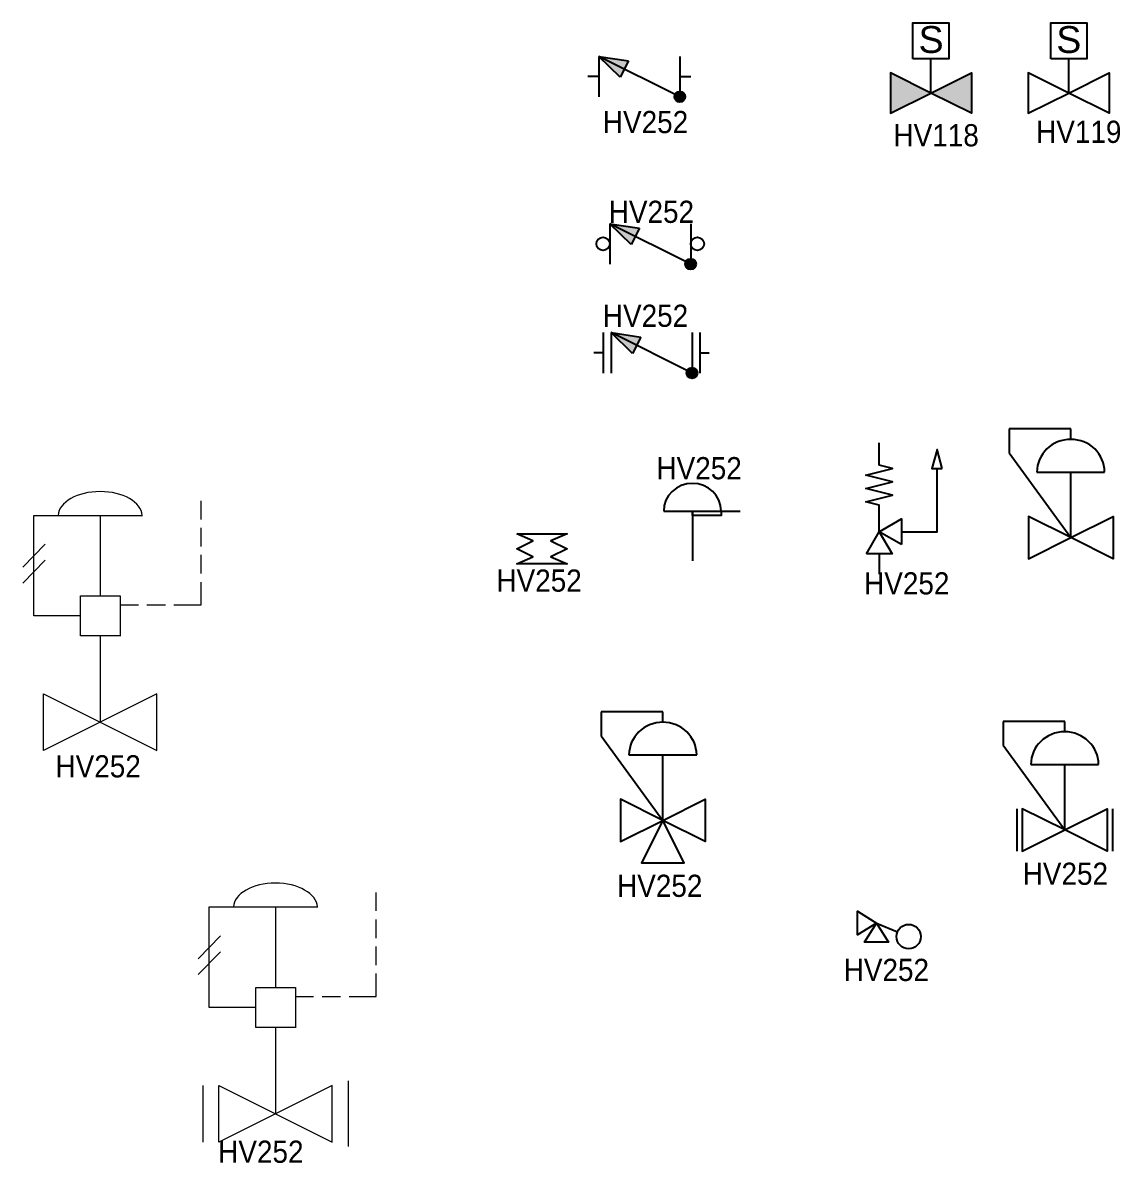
# Model space of a CAD drawing. Header units: millimetres. Extents: x -193 to 823, y -32 to 284.
# Drawn here: x 18.6 to 117.5, y -30 to 72.8 of the extents above; entities that cross this region are included whole.
import ezdxf
from ezdxf.enums import TextEntityAlignment as Align

# ---------------------------------------------------------------- set-up
doc = ezdxf.new("R2010")
doc.units = ezdxf.units.MM
doc.layers.add('-Testi', color=7, linetype='Continuous', lineweight=35)
doc.layers.add('PDF_Geometry', color=7, linetype='Continuous')
doc.layers.add('Tag', color=7, linetype='Continuous')
doc.styles.get("Standard").update_dxf_attribs({"font": 'arial.ttf'})

# ---------------------------------------------------------------- blocks, each defined once
blk = doc.blocks.new('Valve Selenoid Closed')
h = blk.add_hatch(color=256)
h.dxf.hatch_style = 1
h.paths.add_polyline_path([(-3.65, -1.82), (0, 0), (-3.65, 1.82)])
h.paths.add_polyline_path([(3.65, 1.82), (0, 0), (3.65, -1.82)])
blk.add_line((0, 0), (0, 3.1))
blk.add_lwpolyline([(-1.62, 3.1), (-1.62, 6.33), (1.62, 6.33), (1.62, 3.1)], close=True)
for points in [[(0, 0), (-3.65, 1.82), (-3.65, -1.82), (0, 0)], [(0, 0), (3.65, 1.82), (3.65, -1.82), (0, 0)]]:
    blk.add_lwpolyline(points)
at = {"layer": '-Testi', "insert": (0.01, 4.81), "char_height": 2.42, "width": 2.8313, "attachment_point": 5}
blk.add_mtext('S', dxfattribs=at)
at = {"flags": 1}
for tag, p, height in [('ACT_NO_NC', (0, 0), 2.5), ('SKID', (0, 0), 2.5), ('SEAL_MAT', (0, 0), 2.5), ('SIZE', (0, 0), 2.5), ('SUPPLIER', (0, 0), 2.5), ('Q(m3/h)', (0, 0), 2.5), ('CAP.(TANK L)', (0, 0), 2.5), ('UNIT', (0, 0), 2.5), ('PN_bar', (0, 0), 2.5), ('POWER_KW', (0, 0), 2.5), ('MODEL', (0, 0), 2.5), ('NOTES', (0, 0), 2.5), ('DATASHEET', (0, 0), 2.5), ('FLUID', (0, 0), 2.5), ('MATERIAL', (0, 0), 2.5), ('BRAND', (0, 0), 2.5), ('TYPE', (0, 0.23), 0.25), ('CONNECTIONTYPE', (-0.35, -1), 0.1), ('DESCRIPTION', (-0.33, -1.11), 0.0703)]:
    blk.add_attdef(tag, p, '', height=height, dxfattribs=at)
blk = doc.blocks.new('Valve Selenoid Open')
blk.add_line((0, 0), (0, 3.1))
blk.add_lwpolyline([(-1.62, 3.1), (-1.62, 6.33), (1.62, 6.33), (1.62, 3.1)], close=True)
for points in [[(0, 0), (-3.65, 1.82), (-3.65, -1.82), (0, 0)], [(0, 0), (3.65, 1.82), (3.65, -1.82), (0, 0)]]:
    blk.add_lwpolyline(points)
at = {"layer": '-Testi', "insert": (0.01, 4.81), "char_height": 2.42, "width": 2.8313, "attachment_point": 5}
blk.add_mtext('S', dxfattribs=at)
at = {"flags": 1}
for tag, p, height in [('ACT_NO_NC', (0, 0), 2.5), ('SKID', (0, 0), 2.5), ('SEAL_MAT', (0, 0), 2.5), ('SIZE', (0, 0), 2.5), ('SUPPLIER', (0, 0), 2.5), ('Q(m3/h)', (0, 0), 2.5), ('CAP.(TANK L)', (0, 0), 2.5), ('UNIT', (0, 0), 2.5), ('PN_bar', (0, 0), 2.5), ('POWER_KW', (0, 0), 2.5), ('MODEL', (0, 0), 2.5), ('NOTES', (0, 0), 2.5), ('DATASHEET', (0, 0), 2.5), ('FLUID', (0, 0), 2.5), ('MATERIAL', (0, 0), 2.5), ('BRAND', (0, 0), 2.5), ('TYPE', (0, 0), 0.25), ('CONNECTIONTYPE', (-0.57, -0.47), 0.1), ('DESCRIPTION', (-0.55, -0.59), 0.0703)]:
    blk.add_attdef(tag, p, '', height=height, dxfattribs=at)
blk = doc.blocks.new('Valve Check')
h = blk.add_hatch(color=256)
h.dxf.hatch_style = 1
h.paths.add_polyline_path([(-0.97, 1.42), (-3.65, 1.82), (-1.72, -0.07), (-0.97, 1.42)])
h = blk.add_hatch(color=256)
h.dxf.hatch_style = 1
h.paths.add_polyline_path([(3.65, -1.33, 0.284079), (3.21, -1.6), (3.65, -1.82), (3.65, -1.33, 0.284079)], flags=17)
h.paths.add_polyline_path([(3.65, -1.33), (3.65, -1.82), (3.21, -1.6, 0.116434), (3.16, -1.82, 1), (4.14, -1.82, 0.414214), (3.65, -1.33)])
for p, q in [((3.65, -1.82), (-3.65, 1.82)), ((-3.65, 1.82), (-3.65, -1.82)), ((-1.72, -0.07), (-3.65, 1.82)), ((-3.65, 1.82), (-0.97, 1.42)), ((-0.97, 1.42), (-1.72, -0.07)), ((3.65, 1.82), (3.65, -1.82)), ((3.65, 0), (4.65, 0))]:
    blk.add_line(p, q)
blk.add_circle((3.65, -1.82), 0.485)
at = {"layer": 'Tag'}
blk.add_line((-3.65, 0), (-4.65, 0), dxfattribs=at)
at = {"flags": 1}
for tag, p, height in [('TYPE', (0, 0), 0.1), ('CONNECTIONTYPE', (-0.24, -0.48), 0.1), ('DESCRIPTION', (-0.22, -0.59), 0.0703)]:
    blk.add_attdef(tag, p, '', height=height, dxfattribs=at)
blk = doc.blocks.new('PRV')
for p, q in [((-2.59, 0), (2.59, 0)), ((0, 0), (0, -4.49)), ((2.59, 0), (4.31, 0))]:
    blk.add_line(p, q)
blk.add_lwpolyline([(0, 0), (2.59, 0), (2.59, -0.4), (0, -0.4)], close=True)
blk.add_ellipse((0, 0), major_axis=(-2.59, 0), ratio=0.967342, start_param=3.141593, end_param=6.283185)
at = {"flags": 1}
for tag, p, height in [('CONNECTIONTYPE', (-1.11, 0.96), 0.1), ('DESCRIPTION', (-1.08, 0.85), 0.0703), ('TYPE', (0, 0), 0.25)]:
    blk.add_attdef(tag, p, '', height=height, dxfattribs=at)
blk = doc.blocks.new('PSV')
for p, q in [((0, 6.01), (0, 8.01)), ((0, 2.4), (0, 2.4)), ((0, -2), (0, -3.83))]:
    blk.add_line(p, q)
for points in [[(5.67, 5.71), (5.21, 7.41), (4.75, 5.71)], [(2, -1.16), (0, 0), (2, 1.16)], [(-1.16, -2), (0, 0), (1.16, -2)]]:
    blk.add_lwpolyline(points, close=True)
for points in [[(0, 0), (0, 2.4), (-1.2, 2.7), (1.2, 3.3), (-1.2, 3.9), (1.2, 4.51), (-1.2, 5.11), (1.2, 5.71), (0, 6.01)], [(2, 0), (5.21, 0), (5.21, 5.71)]]:
    blk.add_lwpolyline(points)
at = {"flags": 1}
for tag, p, height in [('CONNECTIONTYPE', (-2.12, -0.02), 0.1), ('TYPE', (0, 0), 0.2), ('DESCRIPTION', (-2.09, -0.13), 0.0703)]:
    blk.add_attdef(tag, p, '', height=height, dxfattribs=at)
blk = doc.blocks.new('Pressure regulator')
for p, q in [((0, 9.79), (-5.55, 9.79)), ((-5.55, 9.79), (-5.55, 7.64)), ((0, 8.86), (0, 9.79)), ((-5.55, 7.64), (0, 0)), ((-3.05, 5.9), (3.05, 5.9)), ((0, 0), (0, 5.9))]:
    blk.add_line(p, q)
for points in [[(0, 0), (-3.82, 1.91), (-3.82, -1.91), (0, 0)], [(0, 0), (3.82, 1.91), (3.82, -1.91), (0, 0)]]:
    blk.add_lwpolyline(points)
blk.add_ellipse((0, 5.9), major_axis=(-3.05, 0), ratio=0.967342, start_param=3.141593, end_param=6.283185)
at = {"flags": 1}
for tag, p, height in [('TYPE', (0, 0), 0.25), ('CONNECTIONTYPE', (1.25, 0.14), 0.1), ('DESCRIPTION', (1.27, 0.03), 0.0703)]:
    blk.add_attdef(tag, p, '', height=height, dxfattribs=at)
blk = doc.blocks.new('Expansion Joint')
blk.add_lwpolyline([(-2.2, 0), (2.32, 0), (0.87, -0.64), (2.32, -1.35), (0.87, -2.06), (2.32, -2.7), (-2.2, -2.7), (-0.76, -2.06), (-2.2, -1.35), (-0.76, -0.64)], close=True)
at = {"flags": 1}
for tag, p, height in [('TYPE', (-0.56, -1.4), 0.0761), ('CONNECTIONTYPE', (-0.09, -1.53), 0.1), ('DESCRIPTION', (0.02, -1.38), 0.0703)]:
    blk.add_attdef(tag, p, '', height=height, dxfattribs=at)
blk = doc.blocks.new('Valve Check threaded')
h = blk.add_hatch(color=256)
h.dxf.hatch_style = 1
h.paths.add_polyline_path([(-0.97, 1.42), (-3.65, 1.82), (-1.72, -0.07), (-0.97, 1.42)])
h = blk.add_hatch(color=256)
h.dxf.hatch_style = 1
h.paths.add_polyline_path([(3.65, -1.33, 0.284079), (3.21, -1.6), (3.65, -1.82), (3.65, -1.33, 0.284079)], flags=17)
h.paths.add_polyline_path([(3.65, -1.33), (3.65, -1.82), (3.21, -1.6, 0.116434), (3.16, -1.82, 1), (4.14, -1.82, 0.414214), (3.65, -1.33)])
for p, q in [((3.65, -1.82), (-3.65, 1.82)), ((-3.65, 1.82), (-3.65, -1.82)), ((-1.72, -0.07), (-3.65, 1.82)), ((-3.65, 1.82), (-0.97, 1.42)), ((-0.97, 1.42), (-1.72, -0.07)), ((3.65, 1.82), (3.65, -1.82))]:
    blk.add_line(p, q)
for centre, radius in [((-4.25, 0), 0.6), ((4.25, 0), 0.6), ((3.65, -1.82), 0.485)]:
    blk.add_circle(centre, radius)
at = {"flags": 1}
for tag, p, height in [('TYPE', (0, 0), 0.1), ('CONNECTIONTYPE', (-0.24, -0.48), 0.1), ('DESCRIPTION', (-0.22, -0.59), 0.0703)]:
    blk.add_attdef(tag, p, '', height=height, dxfattribs=at)
blk = doc.blocks.new('Pressure Regulator Flanged')
for p, q in [((0, 9.79), (-5.55, 9.79)), ((-5.55, 9.79), (-5.55, 7.64)), ((0, 8.86), (0, 9.79)), ((-5.55, 7.64), (0, 0)), ((-3.05, 5.9), (3.05, 5.9)), ((0, 0), (0, 5.9)), ((-4.32, 1.91), (-4.32, -1.91)), ((4.32, 1.91), (4.32, -1.91))]:
    blk.add_line(p, q)
for points in [[(0, 0), (-3.82, 1.91), (-3.82, -1.91), (0, 0)], [(0, 0), (3.82, 1.91), (3.82, -1.91), (0, 0)]]:
    blk.add_lwpolyline(points)
blk.add_ellipse((0, 5.9), major_axis=(-3.05, 0), ratio=0.967342, start_param=3.141593, end_param=6.283185)
at = {"flags": 1}
for tag, p, height in [('TYPE', (0, 0), 0.25), ('CONNECTIONTYPE', (1.25, 0.14), 0.1), ('DESCRIPTION', (1.27, 0.03), 0.0703)]:
    blk.add_attdef(tag, p, '', height=height, dxfattribs=at)
blk = doc.blocks.new('Valve Check Flanged')
h = blk.add_hatch(color=256)
h.dxf.hatch_style = 1
h.paths.add_polyline_path([(-0.97, 1.42), (-3.65, 1.82), (-1.72, -0.07), (-0.97, 1.42)])
h = blk.add_hatch(color=256)
h.dxf.hatch_style = 1
h.paths.add_polyline_path([(3.65, -1.33, 0.284079), (3.21, -1.6), (3.65, -1.82), (3.65, -1.33, 0.284079)], flags=17)
h.paths.add_polyline_path([(3.65, -1.33), (3.65, -1.82), (3.21, -1.6, 0.116434), (3.16, -1.82, 1), (4.14, -1.82, 0.414214), (3.65, -1.33)])
for p, q in [((-4.35, 1.82), (-4.35, -1.82)), ((3.65, -1.82), (-3.65, 1.82)), ((-3.65, 1.82), (-3.65, -1.82)), ((-1.72, -0.07), (-3.65, 1.82)), ((-3.65, 1.82), (-0.97, 1.42)), ((-0.97, 1.42), (-1.72, -0.07)), ((3.65, 1.82), (3.65, -1.82)), ((4.35, 1.82), (4.35, -1.82)), ((-4.35, 0), (-5.2, 0)), ((4.35, 0), (5.2, 0))]:
    blk.add_line(p, q)
blk.add_circle((3.65, -1.82), 0.485)
at = {"flags": 1}
for tag, p, height in [('TYPE', (0, 0), 0.1), ('CONNECTIONTYPE', (-0.24, -0.48), 0.1), ('DESCRIPTION', (-0.22, -0.59), 0.0703)]:
    blk.add_attdef(tag, p, '', height=height, dxfattribs=at)
blk = doc.blocks.new('Pressure Regulator Three Ways')
for p, q in [((0, 9.79), (-5.55, 9.79)), ((-5.55, 9.79), (-5.55, 7.64)), ((0, 8.86), (0, 9.79)), ((-5.55, 7.64), (0, 0)), ((-3.05, 5.9), (3.05, 5.9)), ((0, 0), (0, 5.9))]:
    blk.add_line(p, q)
for points in [[(0, 0), (-3.82, 1.91), (-3.82, -1.91), (0, 0)], [(0, 0), (3.82, 1.91), (3.82, -1.91), (0, 0)], [(0, 0), (-1.91, -3.82), (1.91, -3.82), (0, 0)]]:
    blk.add_lwpolyline(points)
blk.add_ellipse((0, 5.9), major_axis=(-3.05, 0), ratio=0.967342, start_param=3.141593, end_param=6.283185)
at = {"flags": 1}
for tag, p, height in [('TYPE', (0, 0), 0.25), ('CONNECTIONTYPE', (1.25, 0.14), 0.1), ('DESCRIPTION', (1.27, 0.03), 0.0703)]:
    blk.add_attdef(tag, p, '', height=height, dxfattribs=at)
blk = doc.blocks.new('Pneumatic Control Valve with Positioner Flanged')
at = {"layer": 'PDF_Geometry', "lineweight": 5}
for points in [[(9.09, 18.27), (9.09, 19.95)], [(-1.77, 9.57), (-5.97, 9.57), (-5.97, 18.63), (-3.82, 18.63), (3.82, 18.63)], [(0, 18.63), (0, 11.37)], [(9.09, 15.83), (9.09, 17.5)], [(-6.97, 13.97), (-4.95, 16.03)], [(-6.97, 12.53), (-4.95, 14.58)], [(9.09, 13.39), (9.09, 15.06)], [(6.65, 10.57), (9.09, 10.57), (9.09, 12.62)], [(1.8, 10.57), (3.44, 10.57)], [(4.21, 10.57), (5.88, 10.57)], [(0, 7.77), (0, 0)], [(1.8, 7.77), (1.8, 7.74)], [(-6.55, 2.54), (-6.55, -2.57)], [(6.55, 2.95), (6.55, -2.95)]]:
    blk.add_lwpolyline(points, dxfattribs=at)
for points in [[(1.8, 7.77), (-1.77, 7.77), (-1.77, 11.37), (1.8, 11.37)], [(5.11, 2.54), (-5.11, -2.57), (-5.11, 2.54), (5.11, -2.57)]]:
    blk.add_lwpolyline(points, close=True, dxfattribs=at)
blk.add_ellipse((0, 18.56), major_axis=(3.79, 0), ratio=0.586513, start_param=0.032425, end_param=3.109168, dxfattribs=at)
at = {"flags": 1}
for tag, p, height in [('ACT_NO_NC', (8.66, 2.34), 2.5), ('SUPPLIER', (8.66, 2.34), 2.5), ('SEAL_MAT', (8.66, 2.34), 2.5), ('SIZE', (8.66, 2.34), 2.5), ('SKID', (8.66, 2.34), 2.5), ('Q(m3/h)', (8.66, 2.34), 2.5), ('CAP.(TANK L)', (8.66, 2.34), 2.5), ('UNIT', (8.66, 2.34), 2.5), ('PN_bar', (8.66, 2.34), 2.5), ('DATASHEET', (8.66, 2.34), 2.5), ('NOTES', (8.66, 2.34), 2.5), ('MODEL', (8.66, 2.34), 2.5), ('POWER_KW', (8.66, 2.34), 2.5), ('BRAND', (8.66, 2.34), 2.5), ('MATERIAL', (8.66, 2.34), 2.5), ('FLUID', (8.66, 2.34), 2.5), ('TYPE', (0.78, -0.04), 0.25), ('CONNECTIONTYPE', (2.02, 0.11), 0.1), ('DESCRIPTION', (2.04, 0), 0.0703)]:
    blk.add_attdef(tag, p, '', height=height, dxfattribs=at)
blk = doc.blocks.new('Pneumatic Control Valve with Positioner')
at = {"layer": 'PDF_Geometry', "lineweight": 5}
for points in [[(9.09, 18.29), (9.09, 19.96)], [(-1.77, 9.59), (-5.97, 9.59), (-5.97, 18.64), (-3.82, 18.64), (3.82, 18.64)], [(0, 18.64), (0, 11.39)], [(9.09, 15.85), (9.09, 17.52)], [(-6.97, 13.99), (-4.95, 16.04)], [(-6.97, 12.54), (-4.95, 14.6)], [(9.09, 13.41), (9.09, 15.08)], [(6.65, 10.58), (9.09, 10.58), (9.09, 12.64)], [(1.8, 10.58), (3.44, 10.58)], [(4.21, 10.58), (5.88, 10.58)], [(0, 7.79), (0, 0.02)], [(1.8, 7.79), (1.8, 7.76)]]:
    blk.add_lwpolyline(points, dxfattribs=at)
for points in [[(1.8, 7.79), (-1.77, 7.79), (-1.77, 11.39), (1.8, 11.39)], [(5.11, 2.55), (-5.11, -2.55), (-5.11, 2.55), (5.11, -2.55)]]:
    blk.add_lwpolyline(points, close=True, dxfattribs=at)
blk.add_ellipse((0, 18.57), major_axis=(3.79, 0), ratio=0.586513, start_param=0.032425, end_param=3.109168, dxfattribs=at)
at = {"flags": 1}
for tag, p, height in [('ACT_NO_NC', (7.69, 0.62), 2.5), ('SUPPLIER', (7.69, 0.62), 2.5), ('SEAL_MAT', (7.69, 0.62), 2.5), ('SIZE', (7.69, 0.62), 2.5), ('SKID', (7.69, 0.62), 2.5), ('Q(m3/h)', (7.69, 0.62), 2.5), ('CAP.(TANK L)', (7.69, 0.62), 2.5), ('UNIT', (7.69, 0.62), 2.5), ('PN_bar', (7.69, 0.62), 2.5), ('DATASHEET', (7.69, 0.62), 2.5), ('NOTES', (7.69, 0.62), 2.5), ('MODEL', (7.69, 0.62), 2.5), ('POWER_KW', (7.69, 0.62), 2.5), ('BRAND', (7.69, 0.62), 2.5), ('MATERIAL', (7.69, 0.62), 2.5), ('FLUID', (7.69, 0.62), 2.5), ('TYPE', (0.78, -0.02), 0.25), ('CONNECTIONTYPE', (2.02, 0.12), 0.1), ('DESCRIPTION', (2.04, 0.01), 0.0703)]:
    blk.add_attdef(tag, p, '', height=height, dxfattribs=at)
blk = doc.blocks.new('Floating Switcher')
at = {"ltscale": 5}
blk.add_lwpolyline([(0, 0), (-1.71, -1.07), (-1.71, 1.07), (0, 0), (1.07, -1.71), (-1.07, -1.71), (0, 0), (1.88, -0.79)], dxfattribs=at)
blk.add_circle((2.9, -1.22), 1.1, dxfattribs=at)
at = {"flags": 1}
for tag, p, height in [('CONNECTIONTYPE', (-0.07, 0.05), 0.085), ('TYPE', (-0.07, 0.23), 0.085), ('DESCRIPTION', (-0.05, -0.05), 0.0598)]:
    blk.add_attdef(tag, p, '', height=height, dxfattribs=at)
blk = doc.blocks.new('Tag_block')
at = {"flags": 1}
for tag, p in [('ACT_NO_NC', (0, 0)), ('SKID', (0, 0)), ('SEAL_MAT', (0, 0)), ('SIZE', (0, 0)), ('SUPPLIER', (0, 0)), ('Q(m3/h)', (0, 0)), ('CAP.(TANK L)', (0, 0)), ('CONNECTIONTYPE', (0, 0)), ('UNIT', (0, 0)), ('PN_bar', (0, 0)), ('DESCRIPTION', (0, 0)), ('POWER_KW', (0, 0)), ('MODEL', (0, 0)), ('NOTES', (0, 0)), ('DATASHEET', (0, 0)), ('FLUID', (0, 0)), ('MATERIAL', (0, 0)), ('BRAND', (0, 0)), ('TYPE', (-11.4, -6.1))]:
    blk.add_attdef(tag, p, '', height=2.5, dxfattribs=at)
at = {"color": 0, "linetype": 'ByBlock', "lineweight": -2}
blk.add_attdef('#(TARGETOBJECT.TAG)', text='', height=2.5, dxfattribs=at).set_placement((0, 0), align=Align.MIDDLE_CENTER)

msp = doc.modelspace()

# ---------------------------------------------------------------- block references
for name, p in [('Valve Selenoid Closed', (100.44, 66.42)), ('Valve Selenoid Open', (112.85, 66.42)), ('Valve Check', (74.16, 67.91)), ('Valve Check threaded', (75.14, 52.83)), ('Valve Check Flanged', (75.26, 43.01)), ('Pressure regulator', (113.04, 26.36)), ('PSV', (95.78, 26.88)), ('PRV', (78.95, 28.74)), ('Pneumatic Control Valve with Positioner', (25.58, 9.71)), ('Expansion Joint', (65.33, 26.69)), ('Pressure Regulator Three Ways', (76.28, 0.86)), ('Pressure Regulator Flanged', (112.49, 0)), ('Pneumatic Control Valve with Positioner Flanged', (41.37, -25.57))]:
    msp.add_blockref(name, p)
ref = msp.add_blockref('Tag_block', (74.72, 63.81))
ref.add_attrib('#(TargetObject.Tag)', 'HV252', dxfattribs={"color": 0, "linetype": 'ByBlock', "lineweight": -2, "height": 2, "width": 0.9}).set_placement((74.72, 63.81), align=Align.MIDDLE_CENTER)
ref = msp.add_blockref('Tag_block', (113.76, 62.93))
ref.add_attrib('#(TargetObject.Tag)', 'HV119', dxfattribs={"color": 0, "linetype": 'ByBlock', "lineweight": -2, "height": 2, "width": 0.9}).set_placement((113.76, 62.93), align=Align.MIDDLE_CENTER)
ref = msp.add_blockref('Tag_block', (100.91, 62.62))
ref.add_attrib('#(TargetObject.Tag)', 'HV118', dxfattribs={"color": 0, "linetype": 'ByBlock', "lineweight": -2, "height": 2, "width": 0.9}).set_placement((100.91, 62.62), align=Align.MIDDLE_CENTER)
ref = msp.add_blockref('Tag_block', (75.25, 55.72))
ref.add_attrib('#(TargetObject.Tag)', 'HV252', dxfattribs={"color": 0, "linetype": 'ByBlock', "lineweight": -2, "height": 2, "width": 0.9}).set_placement((75.25, 55.72), align=Align.MIDDLE_CENTER)
ref = msp.add_blockref('Tag_block', (74.72, 46.35))
ref.add_attrib('#(TargetObject.Tag)', 'HV252', dxfattribs={"color": 0, "linetype": 'ByBlock', "lineweight": -2, "height": 2, "width": 0.9}).set_placement((74.72, 46.35), align=Align.MIDDLE_CENTER)
ref = msp.add_blockref('Tag_block', (79.55, 32.61))
ref.add_attrib('#(TargetObject.Tag)', 'HV252', dxfattribs={"color": 0, "linetype": 'ByBlock', "lineweight": -2, "height": 2, "width": 0.9}).set_placement((79.55, 32.61), align=Align.MIDDLE_CENTER)
ref = msp.add_blockref('Tag_block', (65.13, 22.48))
ref.add_attrib('#(TargetObject.Tag)', 'HV252', dxfattribs={"color": 0, "linetype": 'ByBlock', "lineweight": -2, "height": 2, "width": 0.9}).set_placement((65.13, 22.48), align=Align.MIDDLE_CENTER)
ref = msp.add_blockref('Tag_block', (98.26, 22.23))
ref.add_attrib('#(TargetObject.Tag)', 'HV252', dxfattribs={"color": 0, "linetype": 'ByBlock', "lineweight": -2, "height": 2, "width": 0.9}).set_placement((98.26, 22.23), align=Align.MIDDLE_CENTER)
ref = msp.add_blockref('Tag_block', (25.4, 5.74))
ref.add_attrib('#(TargetObject.Tag)', 'HV252', dxfattribs={"color": 0, "linetype": 'ByBlock', "lineweight": -2, "height": 2, "width": 0.9}).set_placement((25.4, 5.74), align=Align.MIDDLE_CENTER)
ref = msp.add_blockref('Tag_block', (112.55, -3.94))
ref.add_attrib('#(TargetObject.Tag)', 'HV252', dxfattribs={"color": 0, "linetype": 'ByBlock', "lineweight": -2, "height": 2, "width": 0.9}).set_placement((112.55, -3.94), align=Align.MIDDLE_CENTER)
ref = msp.add_blockref('Tag_block', (76, -5.03))
ref.add_attrib('#(TargetObject.Tag)', 'HV252', dxfattribs={"color": 0, "linetype": 'ByBlock', "lineweight": -2, "height": 2, "width": 0.9}).set_placement((76, -5.03), align=Align.MIDDLE_CENTER)
ref = msp.add_blockref('Tag_block', (96.42, -12.61))
ref.add_attrib('#(TargetObject.Tag)', 'HV252', dxfattribs={"color": 0, "linetype": 'ByBlock', "lineweight": -2, "height": 2, "width": 0.9}).set_placement((96.42, -12.61), align=Align.MIDDLE_CENTER)
ref = msp.add_blockref('Tag_block', (40.06, -29))
ref.add_attrib('#(TargetObject.Tag)', 'HV252', dxfattribs={"color": 0, "linetype": 'ByBlock', "lineweight": -2, "height": 2, "width": 0.9}).set_placement((40.06, -29), align=Align.MIDDLE_CENTER)
at = {"layer": 'Tag'}
msp.add_blockref('Floating Switcher', (95.53, -8.39), dxfattribs=at)

doc.saveas('drawing.dxf')
